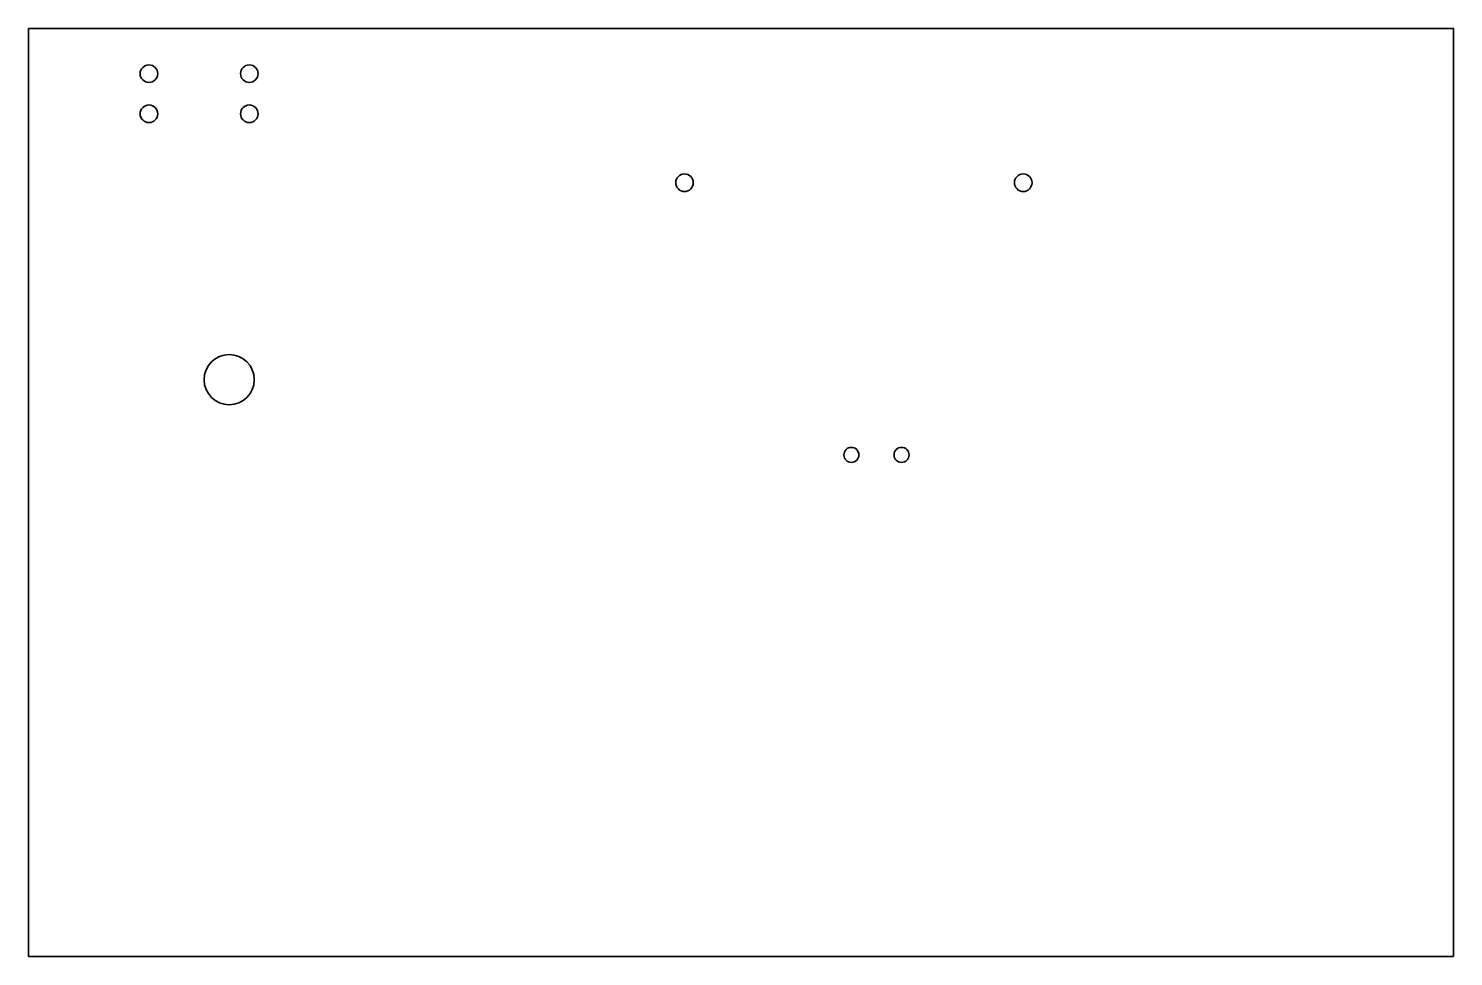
# Model space of a CAD drawing. Header units: inches. Extents: x 0 to 568, y 0 to 370.
import ezdxf

# ---------------------------------------------------------------- set-up
doc = ezdxf.new("R2010")
doc.units = ezdxf.units.IN
doc.header["$MEASUREMENT"] = 0
doc.layers.add('SIMUMAK Visible (ISO)', color=7, linetype='Continuous', lineweight=35)

# ---------------------------------------------------------------- blocks, each defined once
blk = doc.blocks.new('AMB-03-SALP01_Sheet_12_AMB-03-SALP01')
at = {"layer": 'SIMUMAK Visible (ISO)'}
for p, q in [((-284, 185), (284, 185)), ((-284, -185), (-284, 185)), ((284, 185), (284, -185)), ((284, -185), (-284, -185))]:
    blk.add_line(p, q, dxfattribs=at)
for centre, radius in [((-236, 167), 3.5), ((-196, 167), 3.5), ((-236, 151), 3.5), ((-196, 151), 3.5), ((-22.5, 123.5), 3.5), ((112.5, 123.5), 3.5), ((-204, 45), 10), ((44, 15), 3), ((64, 15), 3)]:
    blk.add_circle(centre, radius, dxfattribs=at)

msp = doc.modelspace()

# ---------------------------------------------------------------- block references
msp.add_blockref('AMB-03-SALP01_Sheet_12_AMB-03-SALP01', (284, 185))

doc.saveas('drawing.dxf')
